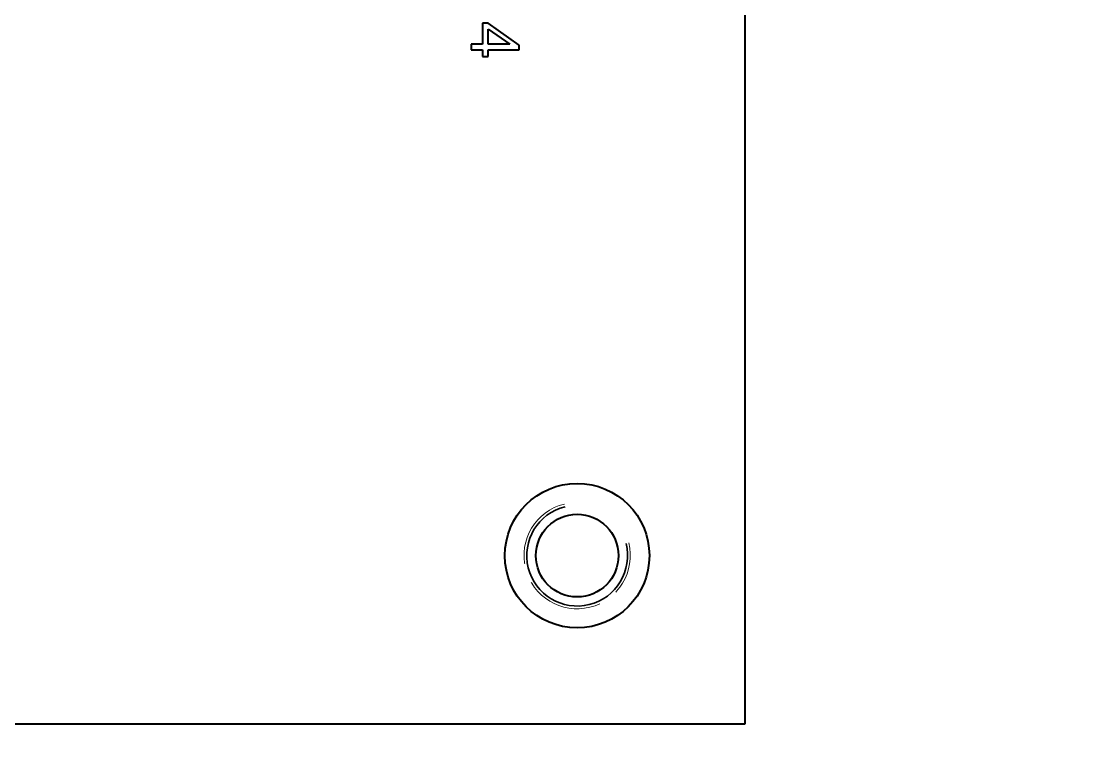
# Model space of a CAD drawing. Header units: millimetres. Extents: x 0 to 5945, y 0 to 4205.
# Drawn here: x 1835.69 to 1867.44, y 302.19 to 324.25 of the extents above; entities that cross this region are included whole.
import ezdxf

# ---------------------------------------------------------------- set-up
doc = ezdxf.new("R2010")
doc.units = ezdxf.units.MM
doc.header["$LTSCALE"] = 5
doc.linetypes.add('DASHED', pattern=[0.2067, 0.1654, -0.0413])
for name, color, linetype, lineweight in [('가려진 것(ISO)', 2, 'DASHED', 18), ('가시적인 것(ISO)', 3, 'Continuous', 40), ('가시적인 좁은 것(ISO)', 3, 'Continuous', 35), ('해치(ISO)', 7, 'Continuous', 18)]:
    doc.layers.add(name, color=color, linetype=linetype, lineweight=lineweight)

msp = doc.modelspace()

# ---------------------------------------------------------------- hatches: boundary and pattern name
at = {"layer": '해치(ISO)'}
h = msp.add_hatch(dxfattribs=at)
h.set_pattern_fill('ANSI31', color=256, scale=127, angle=75.0002, style=0)
h.set_pattern_definition([(120.0002, (0, 0), (-13.74813, -7.93754), [])])
h.paths.add_polyline_path([(1602.237, 257.352), (2132.237, 257.352), (2132.237, 827.352), (1602.237, 827.352), (1602.237, 766.852), (1602.237, 707.852), (1602.237, 376.852), (1602.237, 317.852)])
h.paths.add_polyline_path([(1604.237, 259.352), (1604.237, 825.352), (2130.237, 825.352), (2130.237, 259.352)], flags=0)
edge = h.paths.add_edge_path()
edge.add_ellipse((1657.237, 307.352), major_axis=(-4, 0), ratio=1, start_angle=0, end_angle=360)
h.paths.add_polyline_path([(2102.237, 287.352), (2102.237, 797.352), (1632.237, 797.352), (1632.237, 287.352)])
h.paths.add_polyline_path([(1634.237, 289.352), (1634.237, 795.352), (2100.237, 795.352), (2100.237, 289.352)], flags=0)
h = msp.add_hatch(dxfattribs=at)
h.set_pattern_fill('ANSI31', color=256, scale=127, angle=90.0002, style=0)
h.set_pattern_definition([(135.0002, (0, 0), (-11.22528, -11.22536), [])])
edge = h.paths.add_edge_path()
edge.add_line((2117.821, 285.352), (2117.821, 799.352))
edge.add_ellipse((2104.437, 799.352), major_axis=(13.384, 0), ratio=1, start_angle=0, end_angle=90)
edge.add_line((2104.437, 812.736), (1630.437, 812.736))
edge.add_ellipse((1630.437, 799.352), major_axis=(0, 13.384), ratio=1, start_angle=0, end_angle=90)
edge.add_line((1617.053, 799.352), (1617.053, 285.352))
edge.add_ellipse((1630.437, 285.352), major_axis=(-13.384, 0), ratio=1, start_angle=0, end_angle=90)
edge.add_line((1630.437, 271.967), (1867.387, 271.967))
edge.add_line((1867.387, 271.967), (1867.387, 284.311))
edge.add_line((1867.387, 284.311), (1630.437, 284.311))
edge.add_ellipse((1630.437, 285.352), major_axis=(0, -1.041), ratio=1, start_angle=270, end_angle=360, ccw=False)
edge.add_line((1629.396, 285.352), (1629.396, 799.352))
edge.add_ellipse((1630.437, 799.352), major_axis=(-1.041, 0), ratio=1, start_angle=270, end_angle=360, ccw=False)
edge.add_line((1630.437, 800.392), (2104.437, 800.392))
edge.add_ellipse((2104.437, 799.352), major_axis=(0, 1.041), ratio=1, start_angle=270, end_angle=360, ccw=False)
edge.add_line((2105.478, 799.352), (2105.478, 285.352))
edge.add_ellipse((2104.437, 285.352), major_axis=(1.041, 0), ratio=1, start_angle=270, end_angle=360, ccw=False)
edge.add_line((2104.437, 284.311), (1867.487, 284.311))
edge.add_line((1867.487, 284.311), (1867.487, 271.967))
edge.add_line((1867.487, 271.967), (2104.437, 271.967))
edge.add_ellipse((2104.437, 285.352), major_axis=(0, -13.384), ratio=1, start_angle=0, end_angle=90)

# ---------------------------------------------------------------- linework, layer by layer
at = {"layer": '가려진 것(ISO)', "ltscale": 2.839803}
msp.add_arc((1852.237, 308.352), 1.582, 103.9074, 13.9074, dxfattribs=at)
at = {"layer": '가시적인 것(ISO)'}
for p, q in [((1857.237, 303.352), (1857.237, 362.352)), ((1849.585, 324.191), (1849.424, 324.191)), ((1849.424, 324.191), (1849.424, 323.571)), ((1850.51, 323.54), (1849.585, 324.191)), ((1849.585, 323.571), (1849.585, 324.019)), ((1849.585, 324.019), (1850.229, 323.571)), ((1849.424, 323.571), (1849.082, 323.571)), ((1849.082, 323.571), (1849.082, 323.396)), ((1850.229, 323.571), (1849.585, 323.571)), ((1850.51, 323.396), (1850.51, 323.54)), ((1849.082, 323.396), (1849.424, 323.396)), ((1849.424, 323.396), (1849.424, 323.203)), ((1849.424, 323.203), (1849.585, 323.203)), ((1849.585, 323.203), (1849.585, 323.396)), ((1849.585, 323.396), (1850.51, 323.396)), ((1687.237, 303.352), (1857.237, 303.352))]:
    msp.add_line(p, q, dxfattribs=at)
for radius in [2.15, 1.23]:
    msp.add_circle((1852.237, 308.352), radius, dxfattribs=at)
at = {"layer": '가시적인 좁은 것(ISO)'}
msp.add_arc((1852.237, 308.352), 1.5, 103.9074, 13.9074, dxfattribs=at)

doc.saveas('drawing.dxf')
